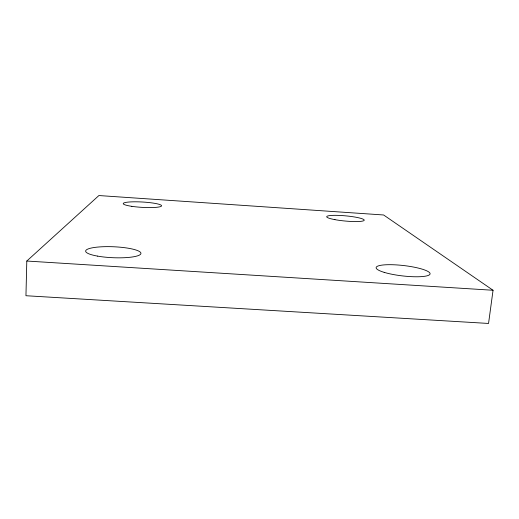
<?xml version="1.0" encoding="UTF-8"?>
<svg xmlns="http://www.w3.org/2000/svg" width="519" height="519" viewBox="0 0 519 519"><rect width="100%" height="100%" fill="white"/><g stroke="black" fill="none" stroke-linecap="round" stroke-linejoin="round"><path stroke-width="0.78" d="M26.8 261.031L25.95 295.726L488.548 323.454L493.05 290.264L383.612 214.983L98.902 195.546L26.8 261.031L493.05 290.264M131.858 206.341A19.203 2.679 3.3 0 0 161.545 205.926A19.203 2.679 3.3 0 0 133.818 201.813A19.203 2.679 3.3 0 0 131.858 206.341M334.969 219.66A18.84 2.601 5.3 0 0 364.169 220.354A18.84 2.601 5.3 0 0 337.233 215.353A18.84 2.601 5.3 0 0 334.969 219.66M384.196 272.365A27.144 5.209 6.6 0 0 429.226 274.96A27.144 5.209 6.6 0 0 395.932 264.878A27.144 5.209 6.6 0 0 384.196 272.365M97.514 256.107A27.669 5.482 2.4 0 0 140.844 253.81A27.669 5.482 2.4 0 0 101.536 246.797A27.669 5.482 2.4 0 0 97.514 256.107"/></g></svg>
